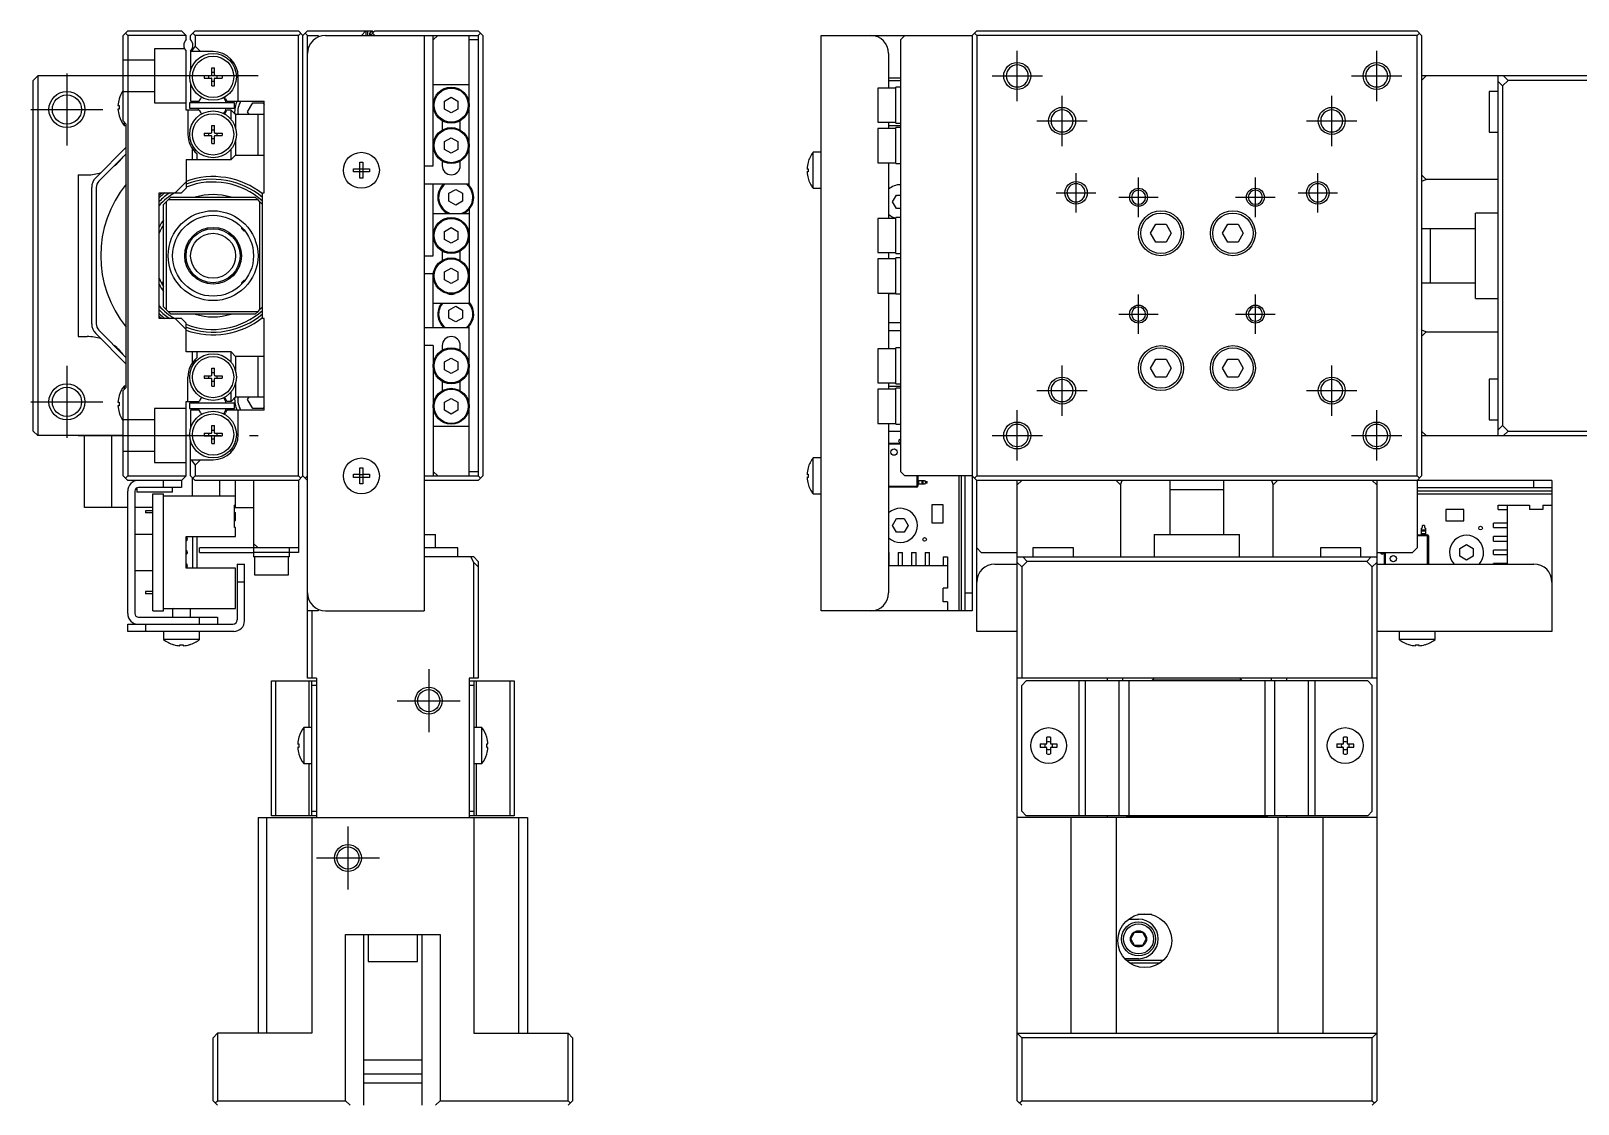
# Model space of a CAD drawing. Extents: x 0 to 616, y -8 to 372.
# Drawn here: x -0.3 to 171.9, y 161.1 to 280.5 of the extents above; entities that cross this region are included whole.
import ezdxf

# ---------------------------------------------------------------- set-up
doc = ezdxf.new("R2010")
doc.units = 0
doc.header["$LTSCALE"] = 0.5
doc.linetypes.add('CENTER', pattern=[50.8, 31.75, -6.35, 6.35, -6.35])
doc.linetypes.add('DASHED', pattern=[19.05, 12.7, -6.35])
for name, color, linetype in [('MSM_CENTER', 1, 'CENTER'), ('MSM_CONTINUOUS', 7, 'CONTINUOUS'), ('MSM_DASHED', 4, 'DASHED'), ('MSM_NARROW', 5, 'CONTINUOUS')]:
    doc.layers.add(name, color=color, linetype=linetype)

msp = doc.modelspace()

# ---------------------------------------------------------------- linework, layer by layer
at = {"layer": 'MSM_CENTER'}
for p, q in [((109.47, 272.68), (109.47, 278.28)), ((149.47, 272.68), (149.47, 278.28)), ((3.74, 275.75), (3.74, 267.75)), ((25, 275.48), (5, 275.48)), ((106.67, 275.48), (112.27, 275.48)), ((146.67, 275.48), (152.27, 275.48)), ((114.47, 267.68), (114.47, 273.28)), ((144.47, 267.68), (144.47, 273.28)), ((-0.26, 271.75), (7.74, 271.75)), ((111.67, 270.48), (117.27, 270.48)), ((141.67, 270.48), (147.27, 270.48)), ((116.02, 260.28), (116.02, 264.68)), ((122.97, 259.78), (122.97, 264.18)), ((135.97, 259.78), (135.97, 264.18)), ((142.92, 260.28), (142.92, 264.68)), ((113.82, 262.48), (118.22, 262.48)), ((120.77, 261.98), (125.17, 261.98)), ((133.77, 261.98), (138.17, 261.98)), ((140.72, 262.48), (145.12, 262.48)), ((122.97, 246.78), (122.97, 251.18)), ((135.97, 246.78), (135.97, 251.18)), ((120.77, 248.98), (125.17, 248.98)), ((133.77, 248.98), (138.17, 248.98)), ((3.74, 243.22), (3.74, 235.22)), ((114.47, 237.68), (114.47, 243.28)), ((144.47, 237.68), (144.47, 243.28)), ((111.67, 240.48), (117.27, 240.48)), ((141.67, 240.48), (147.27, 240.48)), ((-0.26, 239.22), (7.74, 239.22)), ((109.47, 232.68), (109.47, 238.28)), ((149.47, 232.68), (149.47, 238.28)), ((5, 235.48), (25, 235.48)), ((106.67, 235.48), (112.27, 235.48)), ((146.67, 235.48), (152.27, 235.48)), ((44, 209.48), (44, 202.48)), ((40.5, 205.98), (47.5, 205.98)), ((35, 191.98), (35, 184.98)), ((31.5, 188.48), (38.5, 188.48))]:
    msp.add_line(p, q, dxfattribs=at)
at = {"layer": 'MSM_CONTINUOUS'}
for p, q in [((10, 279.98), (10.5, 280.48)), ((10, 270.48), (10, 279.98)), ((10.25, 280.23), (10.5, 279.98)), ((10.5, 280.48), (16.5, 280.48)), ((10.5, 279.98), (10.5, 230.98)), ((17, 279.98), (10.5, 279.98)), ((16.5, 280.48), (17, 279.98)), ((17, 279.54), (17, 279.98)), ((17.5, 279.98), (18, 280.48)), ((17.5, 279.54), (17.5, 279.98)), ((17.75, 280.23), (18, 279.98)), ((18, 280.48), (29.5, 280.48)), ((18, 279.98), (18, 278.78)), ((29.5, 279.98), (18, 279.98)), ((30, 279.98), (29.5, 280.48)), ((29.5, 279.98), (29.75, 280.23)), ((29.5, 230.98), (29.5, 279.98)), ((30.5, 280.48), (30, 279.98)), ((30, 230.98), (30, 279.98)), ((30.5, 279.98), (30.25, 280.23)), ((30.5, 280.48), (37.7, 280.48)), ((30.5, 279.98), (31.7, 279.98)), ((30.5, 208.48), (30.5, 279.98)), ((31.7, 279.98), (31.7, 279.82)), ((32.5, 279.98), (49.5, 279.98)), ((37, 280.48), (36.5, 279.98)), ((37, 280.48), (37, 279.98)), ((37.2, 280.48), (37.2, 279.98)), ((37.4, 280.08), (37.4, 279.98)), ((37.6, 280.08), (37.4, 280.08)), ((38, 280.48), (37.5, 279.98)), ((37.7, 280.48), (37.8, 280.38)), ((37.7, 280.38), (37.9, 280.38)), ((37.75, 280.23), (38, 279.98)), ((38, 280.48), (49.5, 280.48)), ((43.5, 279.98), (43.5, 215.98)), ((44.5, 279.48), (45, 279.98)), ((44.5, 265.48), (44.5, 279.98)), ((48.5, 263.31), (48.5, 279.98)), ((49.5, 279.48), (48.5, 279.48)), ((50, 279.98), (49.5, 280.48)), ((49.5, 279.98), (49.75, 280.23)), ((49.5, 279.98), (49.5, 230.98)), ((50, 279.98), (50, 230.98)), ((87.67, 215.98), (87.67, 279.98)), ((87.67, 279.98), (104.47, 279.98)), ((96.97, 279.98), (96.47, 279.48)), ((96.47, 279.48), (96.47, 231.48)), ((104.47, 279.98), (104.97, 280.48)), ((104.47, 279.98), (104.47, 215.98)), ((104.97, 279.98), (104.72, 280.23)), ((104.97, 280.48), (153.97, 280.48)), ((153.97, 279.98), (104.97, 279.98)), ((104.97, 279.98), (104.97, 230.98)), ((153.97, 280.48), (154.47, 279.98)), ((154.22, 280.23), (153.97, 279.98)), ((153.97, 230.98), (153.97, 279.98)), ((154.47, 279.98), (154.47, 230.98)), ((17, 271.68), (17, 278.22)), ((17.5, 278.22), (17.5, 276.1)), ((20, 278.18), (17.5, 278.18)), ((18, 278.78), (17.58, 278.18)), ((18.6, 278.18), (18, 278.78)), ((95.17, 277.98), (95.17, 274.13)), ((0, 274.98), (0.5, 275.48)), ((0.5, 275.48), (0.5, 235.48)), ((10, 275.48), (0.5, 275.48)), ((17.4, 275.48), (17, 275.48)), ((19, 275.53), (19.8, 275.53)), ((19, 275.53), (19, 275.24)), ((19.53, 275.24), (19.53, 275.53)), ((19.86, 276.38), (20.15, 276.38)), ((19.86, 275.59), (19.86, 276.38)), ((20.15, 275.85), (19.86, 275.85)), ((20.15, 275.59), (20.15, 276.38)), ((20.21, 275.53), (21, 275.53)), ((20.47, 275.24), (20.47, 275.53)), ((21, 275.53), (21, 275.24)), ((154.47, 274.98), (154.97, 275.48)), ((223.47, 275.48), (154.47, 275.48)), ((162.97, 235.48), (162.97, 275.48)), ((163.58, 275.48), (164.08, 274.98)), ((0, 235.98), (0, 274.98)), ((17.5, 274.67), (17.5, 272.68)), ((19, 275.24), (19.8, 275.24)), ((19.86, 274.38), (19.86, 275.18)), ((19.86, 274.91), (20.15, 274.91)), ((19.86, 274.38), (20.15, 274.38)), ((20.15, 274.38), (20.15, 275.18)), ((20.21, 275.24), (21, 275.24)), ((22.8, 272.68), (22.8, 275.38)), ((48.5, 274.48), (44.5, 274.48)), ((93.97, 274.13), (93.97, 270.33)), ((95.97, 274.13), (93.97, 274.13)), ((95.17, 275.28), (96.47, 275.28)), ((95.17, 274.98), (96.47, 274.98)), ((95.97, 270.23), (95.97, 274.23)), ((96.47, 274.23), (95.97, 274.23)), ((161.97, 273.73), (161.97, 269.23)), ((162.97, 273.73), (161.97, 273.73)), ((163.47, 274.37), (162.97, 274.87)), ((164.08, 274.98), (163.47, 274.37)), ((163.47, 274.37), (163.47, 236.6)), ((176.47, 274.98), (164.08, 274.98)), ((9.41, 272.18), (9.54, 272.18)), ((9.54, 272.93), (9.54, 272.91)), ((9.54, 272.18), (9.54, 271.78)), ((17.38, 272.48), (17.38, 271.88)), ((22.38, 272.48), (17.38, 272.48)), ((17.5, 272.68), (18.46, 272.68)), ((18.46, 272.68), (18.63, 272.98)), ((21.37, 272.98), (21.54, 272.68)), ((21.54, 272.68), (25.7, 272.68)), ((22.38, 271.88), (22.38, 272.48)), ((23.85, 271.48), (24.42, 272.48)), ((24.42, 272.48), (25.58, 272.48)), ((25.58, 272.48), (25.7, 272.27)), ((25.7, 262.48), (25.7, 272.68)), ((45.75, 272.67), (46.5, 273.1)), ((45.75, 271.8), (45.75, 272.67)), ((46.5, 273.1), (47.25, 272.67)), ((47.25, 272.67), (47.25, 271.8)), ((9.54, 271.78), (9.41, 271.78)), ((9.54, 271.05), (9.54, 271.03)), ((10.35, 270.13), (10, 270.48)), ((10.1, 270.38), (10.1, 269.98)), ((18.46, 271.68), (17, 271.68)), ((17.2, 271.68), (17.2, 268.98)), ((17.38, 271.88), (22.38, 271.88)), ((18.46, 271.68), (18.63, 271.39)), ((21.37, 271.39), (21.54, 271.68)), ((22, 271.68), (21.54, 271.68)), ((22, 270.64), (22, 271.68)), ((22, 271.68), (22.5, 271.18)), ((22.5, 271.18), (22.5, 269.7)), ((25.7, 271.18), (22.5, 271.18)), ((24.02, 271.18), (23.85, 271.48)), ((25, 266.68), (25, 271.18)), ((45.5, 270.5), (45.5, 269.47)), ((46.5, 271.37), (45.75, 271.8)), ((47.25, 271.8), (46.5, 271.37)), ((47.5, 269.47), (47.5, 270.5)), ((93.97, 270.33), (95.97, 270.33)), ((95.17, 270.33), (95.17, 269.63)), ((10.1, 269.98), (10.35, 269.98)), ((10.35, 240.83), (10.35, 270.13)), ((19, 269.13), (19.8, 269.13)), ((19, 269.13), (19, 268.84)), ((19, 268.84), (19.8, 268.84)), ((19.53, 268.84), (19.53, 269.13)), ((19.86, 269.98), (20.15, 269.98)), ((19.86, 269.19), (19.86, 269.98)), ((20.15, 269.45), (19.86, 269.45)), ((19.86, 267.98), (19.86, 268.78)), ((20.15, 269.19), (20.15, 269.98)), ((20.15, 267.98), (20.15, 268.78)), ((20.21, 269.13), (21, 269.13)), ((20.21, 268.84), (21, 268.84)), ((20.47, 268.84), (20.47, 269.13)), ((21, 269.13), (21, 268.84)), ((45.75, 268.17), (46.5, 268.6)), ((46.5, 268.6), (47.25, 268.17)), ((93.97, 269.63), (93.97, 265.83)), ((95.97, 269.63), (93.97, 269.63)), ((95.17, 269.98), (96.47, 269.98)), ((95.97, 270.23), (96.47, 270.23)), ((95.97, 265.73), (95.97, 269.73)), ((96.47, 269.73), (95.97, 269.73)), ((161.97, 269.23), (162.97, 269.23)), ((6.94, 264.13), (10.35, 267.54)), ((10.35, 266.83), (7.29, 263.78)), ((17.7, 266.18), (17.7, 267.39)), ((18.2, 266.84), (18.2, 266.18)), ((19.86, 268.51), (20.15, 268.51)), ((19.86, 267.98), (20.15, 267.98)), ((22, 266.18), (22, 267.32)), ((22.5, 268.27), (22.5, 266.68)), ((45.75, 267.3), (45.75, 268.17)), ((46.5, 266.87), (45.75, 267.3)), ((47.25, 267.3), (46.5, 266.87)), ((47.25, 268.17), (47.25, 267.3)), ((86.77, 262.98), (86.77, 266.98)), ((87.67, 266.98), (86.77, 266.98)), ((17, 266.18), (22, 266.18)), ((17, 266.18), (17, 262.98)), ((22.5, 266.68), (22, 266.18)), ((22.5, 266.68), (25.7, 266.68)), ((35.61, 265.16), (36.32, 265.16)), ((35.61, 264.8), (35.61, 265.16)), ((36.32, 265.87), (36.68, 265.87)), ((36.32, 265.16), (36.32, 265.87)), ((36.33, 265.15), (36.32, 265.16)), ((36.33, 264.81), (36.33, 265.15)), ((36.33, 265.15), (36.67, 265.15)), ((36.67, 265.15), (36.68, 265.16)), ((36.67, 265.15), (36.67, 264.81)), ((36.68, 265.87), (36.68, 265.16)), ((36.68, 265.16), (37.39, 265.16)), ((37.39, 265.16), (37.39, 264.8)), ((43.5, 265.48), (44.5, 265.48)), ((45.5, 266), (45.5, 265.48)), ((47.5, 265.48), (47.5, 266)), ((86.08, 265.16), (86.2, 265.16)), ((86.19, 265.87), (86.2, 265.87)), ((86.2, 265.16), (86.2, 264.8)), ((93.97, 265.83), (95.97, 265.83)), ((95.17, 265.83), (95.17, 259.63)), ((95.17, 265.82), (95.97, 265.82)), ((95.97, 265.73), (96.47, 265.73)), ((5, 264.48), (6, 264.48)), ((5, 264.48), (5, 246.48)), ((15.79, 262.48), (17, 263.69)), ((36.32, 264.8), (35.61, 264.8)), ((36.33, 264.81), (36.32, 264.8)), ((36.32, 264.1), (36.32, 264.8)), ((36.68, 264.1), (36.32, 264.1)), ((36.67, 264.81), (36.33, 264.81)), ((36.67, 264.81), (36.68, 264.8)), ((36.68, 264.8), (36.68, 264.1)), ((37.39, 264.8), (36.68, 264.8)), ((43.5, 263.48), (48.5, 263.48)), ((44.5, 255.48), (44.5, 263.48)), ((86.2, 264.8), (86.08, 264.8)), ((86.2, 264.1), (86.19, 264.09)), ((154.97, 263.97), (154.47, 264.47)), ((154.47, 263.79), (154.97, 263.97)), ((162.97, 263.97), (154.97, 263.97)), ((6.5, 247.9), (6.5, 263.07)), ((7, 263.07), (7, 247.9)), ((14, 262.48), (16.5, 262.48)), ((14, 248.48), (14, 262.48)), ((15, 261.68), (14.8, 261.48)), ((15, 261.68), (15.3, 261.98)), ((25, 261.68), (15, 261.68)), ((15.3, 261.98), (24.7, 261.98)), ((17, 262.98), (16.5, 262.48)), ((24.7, 261.98), (25, 261.68)), ((25.2, 261.48), (25, 261.68)), ((25.5, 248.48), (25.5, 262.48)), ((25.5, 262.48), (25.7, 262.48)), ((46.25, 262.42), (47, 262.85)), ((46.25, 261.55), (46.25, 262.42)), ((47, 262.85), (47.75, 262.42)), ((47.75, 262.42), (47.75, 261.55)), ((86.77, 262.98), (87.67, 262.98)), ((95.6, 261.48), (96.04, 262.23)), ((96.04, 262.23), (96.47, 262.23)), ((14.5, 261.18), (14.8, 261.48)), ((14.5, 249.78), (14.5, 261.18)), ((14.8, 261.48), (14.8, 249.48)), ((25.2, 249.48), (25.2, 261.48)), ((25.2, 261.48), (25.5, 261.18)), ((44.5, 260.18), (48.5, 260.18)), ((47, 261.12), (46.25, 261.55)), ((47.75, 261.55), (47, 261.12)), ((48.5, 260.66), (48.5, 250.18)), ((96.04, 260.73), (95.6, 261.48)), ((96.47, 260.73), (96.04, 260.73)), ((160.47, 250.73), (160.47, 260.23)), ((162.97, 260.23), (160.47, 260.23)), ((23.2, 258.46), (23.2, 258.65)), ((23.2, 258.46), (23.43, 258.23)), ((23.43, 258.4), (23.43, 258.23)), ((23.43, 258.23), (23.56, 258.23)), ((45.75, 258.17), (46.5, 258.6)), ((46.5, 258.6), (47.25, 258.17)), ((93.97, 259.63), (93.97, 255.83)), ((95.97, 259.63), (93.97, 259.63)), ((95.97, 255.73), (95.97, 259.73)), ((96.47, 259.73), (95.97, 259.73)), ((124.31, 257.98), (124.89, 258.98)), ((124.89, 258.98), (126.05, 258.98)), ((126.05, 258.98), (126.62, 257.98)), ((132.31, 257.98), (132.89, 258.98)), ((132.89, 258.98), (134.05, 258.98)), ((134.05, 258.98), (134.62, 257.98)), ((160.47, 258.48), (154.47, 258.48)), ((155.47, 252.48), (155.47, 258.48)), ((45.75, 257.3), (45.75, 258.17)), ((46.5, 256.87), (45.75, 257.3)), ((47.25, 257.3), (46.5, 256.87)), ((47.25, 258.17), (47.25, 257.3)), ((124.89, 256.98), (124.31, 257.98)), ((126.05, 256.98), (124.89, 256.98)), ((126.62, 257.98), (126.05, 256.98)), ((132.89, 256.98), (132.31, 257.98)), ((134.05, 256.98), (132.89, 256.98)), ((134.62, 257.98), (134.05, 256.98)), ((43.5, 255.48), (44.5, 255.48)), ((45.5, 256), (45.5, 254.97)), ((47.5, 254.97), (47.5, 256)), ((93.97, 255.83), (95.97, 255.83)), ((93.97, 255.13), (93.97, 251.33)), ((95.97, 255.13), (93.97, 255.13)), ((95.17, 255.83), (95.17, 255.13)), ((95.97, 255.73), (96.47, 255.73)), ((95.97, 251.23), (95.97, 255.23)), ((96.47, 255.23), (95.97, 255.23)), ((44.5, 253.48), (43.5, 253.48)), ((44.5, 247.48), (44.5, 253.48)), ((45.75, 253.67), (46.5, 254.1)), ((45.75, 252.8), (45.75, 253.67)), ((46.5, 254.1), (47.25, 253.67)), ((47.25, 253.67), (47.25, 252.8)), ((23.43, 252.73), (23.2, 252.51)), ((23.2, 252.32), (23.2, 252.51)), ((23.43, 252.73), (23.43, 252.56)), ((23.56, 252.73), (23.43, 252.73)), ((46.5, 252.37), (45.75, 252.8)), ((47.25, 252.8), (46.5, 252.37)), ((93.97, 251.33), (95.97, 251.33)), ((95.17, 251.33), (95.17, 245.13)), ((154.47, 252.48), (160.47, 252.48)), ((14.8, 249.48), (14.5, 249.78)), ((25.5, 249.78), (25.2, 249.48)), ((48.5, 250.18), (44.5, 250.18)), ((46.25, 249.42), (47, 249.85)), ((47, 249.85), (47.75, 249.42)), ((95.97, 251.24), (95.17, 251.24)), ((95.97, 251.23), (96.47, 251.23)), ((160.47, 250.73), (162.97, 250.73)), ((16.5, 248.48), (14, 248.48)), ((14.8, 249.48), (15, 249.28)), ((15, 249.28), (25, 249.28)), ((15.3, 248.98), (15, 249.28)), ((24.7, 248.98), (15.3, 248.98)), ((17, 247.28), (15.79, 248.48)), ((16.5, 248.48), (17, 247.98)), ((17, 244.78), (17, 247.98)), ((25, 249.28), (24.7, 248.98)), ((25, 249.28), (25.2, 249.48)), ((25.7, 248.48), (25.5, 248.48)), ((25.7, 238.28), (25.7, 248.48)), ((46.25, 248.55), (46.25, 249.42)), ((47, 248.12), (46.25, 248.55)), ((47.75, 248.55), (47, 248.12)), ((47.75, 249.42), (47.75, 248.55)), ((95.17, 248.04), (96.47, 248.04)), ((5, 246.48), (6, 246.48)), ((10.35, 243.43), (6.94, 246.84)), ((7.29, 247.19), (10.35, 244.13)), ((43.5, 247.48), (48.5, 247.48)), ((48.5, 230.98), (48.5, 247.66)), ((96.47, 247.11), (95.17, 247.11)), ((154.97, 247), (154.47, 247.18)), ((154.47, 246.5), (154.97, 247)), ((154.97, 247), (162.97, 247)), ((22, 244.78), (17, 244.78)), ((17.7, 243.58), (17.7, 244.78)), ((18.2, 244.78), (18.2, 244.13)), ((22, 243.64), (22, 244.78)), ((22, 244.78), (22.5, 244.28)), ((44.5, 245.48), (43.5, 245.48)), ((44.5, 245.48), (44.5, 230.98)), ((45.5, 245.48), (45.5, 244.97)), ((47.5, 244.97), (47.5, 245.48)), ((93.97, 245.13), (93.97, 241.33)), ((95.97, 245.13), (93.97, 245.13)), ((95.97, 241.23), (95.97, 245.23)), ((96.47, 245.23), (95.97, 245.23)), ((19.86, 242.98), (20.15, 242.98)), ((19.86, 242.19), (19.86, 242.98)), ((20.15, 242.19), (20.15, 242.98)), ((22.5, 244.28), (22.5, 242.7)), ((25.7, 244.28), (22.5, 244.28)), ((25, 239.78), (25, 244.28)), ((45.75, 243.67), (46.5, 244.1)), ((45.75, 242.8), (45.75, 243.67)), ((46.5, 242.37), (45.75, 242.8)), ((46.5, 244.1), (47.25, 243.67)), ((47.25, 242.8), (46.5, 242.37)), ((47.25, 243.67), (47.25, 242.8)), ((124.31, 242.98), (124.89, 243.98)), ((124.89, 241.98), (124.31, 242.98)), ((124.89, 243.98), (126.05, 243.98)), ((126.05, 243.98), (126.62, 242.98)), ((126.62, 242.98), (126.05, 241.98)), ((132.31, 242.98), (132.89, 243.98)), ((132.89, 241.98), (132.31, 242.98)), ((132.89, 243.98), (134.05, 243.98)), ((134.05, 243.98), (134.62, 242.98)), ((134.62, 242.98), (134.05, 241.98)), ((17.2, 239.28), (17.2, 241.98)), ((19, 242.13), (19.8, 242.13)), ((19, 242.13), (19, 241.84)), ((19, 241.84), (19.8, 241.84)), ((19.53, 241.84), (19.53, 242.13)), ((20.15, 242.45), (19.86, 242.45)), ((19.86, 240.98), (19.86, 241.78)), ((19.86, 241.51), (20.15, 241.51)), ((20.15, 240.98), (20.15, 241.78)), ((20.21, 242.13), (21, 242.13)), ((20.21, 241.84), (21, 241.84)), ((20.47, 241.84), (20.47, 242.13)), ((21, 242.13), (21, 241.84)), ((22.5, 241.27), (22.5, 239.78)), ((45.5, 241.5), (45.5, 240.47)), ((47.5, 240.47), (47.5, 241.5)), ((93.97, 241.33), (95.97, 241.33)), ((95.17, 241.33), (95.17, 240.63)), ((95.97, 241.23), (96.47, 241.23)), ((126.05, 241.98), (124.89, 241.98)), ((134.05, 241.98), (132.89, 241.98)), ((161.97, 241.73), (161.97, 237.23)), ((162.97, 241.73), (161.97, 241.73)), ((9.54, 239.93), (9.54, 239.91)), ((10, 240.48), (10.35, 240.83)), ((10, 230.98), (10, 240.48)), ((10.1, 240.98), (10.1, 240.58)), ((10.35, 240.98), (10.1, 240.98)), ((17, 239.28), (18.46, 239.28)), ((17, 230.98), (17, 239.28)), ((18.63, 239.58), (18.46, 239.28)), ((19.86, 240.98), (20.15, 240.98)), ((21.54, 239.28), (21.37, 239.58)), ((22, 239.28), (21.54, 239.28)), ((22, 239.28), (22, 240.32)), ((22.5, 239.78), (22, 239.28)), ((22.5, 239.78), (25.7, 239.78)), ((23.85, 239.48), (24.02, 239.78)), ((24.42, 238.48), (23.85, 239.48)), ((45.75, 239.17), (46.5, 239.6)), ((46.5, 239.6), (47.25, 239.17)), ((93.97, 240.63), (93.97, 236.83)), ((95.97, 240.63), (93.97, 240.63)), ((95.17, 240.98), (96.47, 240.98)), ((95.97, 236.73), (95.97, 240.73)), ((96.47, 240.73), (95.97, 240.73)), ((9.41, 239.18), (9.54, 239.18)), ((9.54, 238.78), (9.41, 238.78)), ((9.54, 239.18), (9.54, 238.78)), ((9.54, 238.05), (9.54, 238.03)), ((17.38, 239.08), (17.38, 238.48)), ((22.38, 239.08), (17.38, 239.08)), ((17.38, 238.48), (22.38, 238.48)), ((18.46, 238.28), (17.5, 238.28)), ((17.5, 238.28), (17.5, 236.3)), ((18.63, 237.99), (18.46, 238.28)), ((21.54, 238.28), (21.37, 237.99)), ((25.7, 238.28), (21.54, 238.28)), ((22.38, 238.48), (22.38, 239.08)), ((22.8, 235.58), (22.8, 238.28)), ((25.58, 238.48), (24.42, 238.48)), ((25.7, 238.7), (25.58, 238.48)), ((45.75, 238.3), (45.75, 239.17)), ((46.5, 237.87), (45.75, 238.3)), ((47.25, 238.3), (46.5, 237.87)), ((47.25, 239.17), (47.25, 238.3)), ((0.5, 235.48), (0, 235.98)), ((19.86, 236.58), (20.15, 236.58)), ((19.86, 235.79), (19.86, 236.58)), ((20.15, 236.05), (19.86, 236.05)), ((20.15, 235.79), (20.15, 236.58)), ((48.5, 236.48), (44.5, 236.48)), ((93.97, 236.83), (95.97, 236.83)), ((95.17, 236.83), (95.17, 217.98)), ((95.17, 235.98), (96.47, 235.98)), ((95.97, 236.73), (96.47, 236.73)), ((154.97, 235.48), (154.47, 235.98)), ((161.97, 237.23), (162.97, 237.23)), ((162.97, 236.1), (163.47, 236.6)), ((163.47, 236.6), (164.08, 235.98)), ((164.08, 235.98), (163.58, 235.48)), ((164.08, 235.98), (176.47, 235.98)), ((10, 235.48), (0.5, 235.48)), ((5.7, 227.48), (5.7, 235.48)), ((8.7, 235.48), (8.7, 227.48)), ((17.4, 235.48), (17, 235.48)), ((17.5, 230.98), (17.5, 234.87)), ((19, 235.73), (19.8, 235.73)), ((19, 235.73), (19, 235.44)), ((19, 235.44), (19.8, 235.44)), ((19.53, 235.44), (19.53, 235.73)), ((19.86, 234.58), (19.86, 235.38)), ((19.86, 235.11), (20.15, 235.11)), ((19.86, 234.58), (20.15, 234.58)), ((20.15, 234.58), (20.15, 235.38)), ((20.21, 235.73), (21, 235.73)), ((20.21, 235.44), (21, 235.44)), ((20.47, 235.44), (20.47, 235.73)), ((21, 235.73), (21, 235.44)), ((95.17, 234.63), (96.47, 234.63)), ((96.47, 234.53), (95.17, 234.53)), ((154.47, 235.48), (223.47, 235.48)), ((17.5, 232.78), (20, 232.78)), ((17.58, 232.78), (18, 232.18)), ((18, 232.18), (18.6, 232.78)), ((86.77, 228.98), (86.77, 232.98)), ((87.67, 232.98), (86.77, 232.98)), ((10.5, 230.48), (10, 230.98)), ((10.5, 230.98), (10.25, 230.73)), ((10.5, 230.98), (17, 230.98)), ((17, 230.98), (16.5, 230.48)), ((18, 230.48), (17.5, 230.98)), ((17.7, 228.73), (17.7, 230.78)), ((18, 230.98), (17.75, 230.73)), ((18, 232.18), (18, 230.98)), ((18, 230.98), (29.5, 230.98)), ((29.75, 230.73), (29.5, 230.98)), ((29.5, 230.48), (30, 230.98)), ((30, 230.98), (30.5, 230.48)), ((30.25, 230.73), (30.5, 230.98)), ((35.61, 231.16), (36.32, 231.16)), ((35.61, 230.8), (35.61, 231.16)), ((36.32, 230.8), (35.61, 230.8)), ((36.32, 231.87), (36.68, 231.87)), ((36.32, 231.16), (36.32, 231.87)), ((36.33, 231.15), (36.32, 231.16)), ((36.33, 230.81), (36.32, 230.8)), ((36.32, 230.1), (36.32, 230.8)), ((36.33, 230.81), (36.33, 231.15)), ((36.33, 231.15), (36.67, 231.15)), ((36.67, 230.81), (36.33, 230.81)), ((36.67, 231.15), (36.68, 231.16)), ((36.67, 231.15), (36.67, 230.81)), ((36.67, 230.81), (36.68, 230.8)), ((36.68, 231.87), (36.68, 231.16)), ((36.68, 231.16), (37.39, 231.16)), ((36.68, 230.8), (36.68, 230.1)), ((37.39, 230.8), (36.68, 230.8)), ((37.39, 231.16), (37.39, 230.8)), ((43.5, 230.98), (49.5, 230.98)), ((45, 230.98), (44.5, 231.48)), ((48.5, 231.48), (49.5, 231.48)), ((49.75, 230.73), (49.5, 230.98)), ((49.5, 230.48), (50, 230.98)), ((86.08, 231.16), (86.2, 231.16)), ((86.2, 230.8), (86.08, 230.8)), ((86.19, 231.87), (86.2, 231.87)), ((86.2, 231.16), (86.2, 230.8)), ((96.47, 231.48), (96.97, 230.98)), ((104.47, 230.98), (96.97, 230.98)), ((98.32, 230.98), (98.32, 229.73)), ((98.42, 230.98), (98.42, 229.83)), ((102.97, 230.98), (102.97, 215.98)), ((103.27, 215.98), (103.27, 230.98)), ((103.67, 215.98), (103.67, 230.98)), ((104.97, 230.48), (104.47, 230.98)), ((104.72, 230.73), (104.97, 230.98)), ((104.97, 230.98), (153.97, 230.98)), ((153.97, 230.98), (154.22, 230.73)), ((154.47, 230.98), (153.97, 230.48)), ((16.5, 230.48), (10.5, 230.48)), ((10.5, 215.68), (10.5, 229.28)), ((11.3, 229.28), (11.3, 215.68)), ((11.5, 229.63), (11.5, 229.18)), ((15.5, 229.18), (11.5, 229.18)), ((16.5, 229.68), (11.7, 229.68)), ((13.3, 215.98), (13.3, 228.98)), ((13.3, 228.98), (14.5, 228.98)), ((14.5, 229.68), (14.5, 230.48)), ((14.5, 215.98), (14.5, 228.98)), ((15.5, 229.18), (15.5, 229.68)), ((16.5, 230.48), (16.5, 229.68)), ((29.5, 230.48), (18, 230.48)), ((20.7, 230.48), (20.7, 228.73)), ((22.5, 227.48), (22.5, 230.48)), ((24.5, 230.48), (24.5, 221.98)), ((29.5, 230.48), (29.5, 222.48)), ((36.68, 230.1), (36.32, 230.1)), ((49.5, 230.48), (43.5, 230.48)), ((86.2, 230.1), (86.19, 230.09)), ((86.77, 228.98), (87.67, 228.98)), ((95.17, 229.83), (98.42, 229.83)), ((98.32, 229.73), (95.17, 229.73)), ((98.42, 230.49), (99.15, 230.49)), ((99.15, 230.06), (98.42, 230.06)), ((98.53, 230.06), (98.53, 230.49)), ((98.86, 230.49), (98.86, 230.06)), ((98.96, 230.49), (98.96, 230.06)), ((99.15, 230.49), (99.22, 230.37)), ((99.22, 230.17), (99.15, 230.06)), ((99.22, 230.37), (99.47, 230.37)), ((99.47, 230.17), (99.22, 230.17)), ((99.47, 230.17), (99.47, 230.37)), ((168.97, 230.48), (104.97, 230.48)), ((104.97, 213.68), (104.97, 230.48)), ((109.47, 229.98), (109.97, 230.48)), ((109.47, 161.48), (109.47, 230.48)), ((120.48, 230.48), (120.98, 229.98)), ((120.98, 229.98), (121.16, 230.48)), ((120.98, 229.98), (120.98, 221.98)), ((126.47, 230.48), (126.47, 224.48)), ((126.47, 229.48), (132.47, 229.48)), ((132.47, 224.48), (132.47, 230.48)), ((137.77, 230.48), (137.95, 229.98)), ((137.95, 229.98), (138.45, 230.48)), ((137.95, 221.98), (137.95, 229.98)), ((148.97, 230.48), (149.47, 229.98)), ((149.47, 230.48), (149.47, 161.48)), ((153.97, 230.48), (153.97, 222.98)), ((153.97, 229.68), (168.97, 229.68)), ((168.97, 229.28), (153.97, 229.28)), ((153.97, 228.98), (168.97, 228.98)), ((166.97, 229.68), (166.97, 230.48)), ((168.97, 230.48), (168.97, 213.68)), ((10.5, 227.48), (5.7, 227.48)), ((13.3, 227.48), (11.3, 227.48)), ((22.5, 228.73), (14.5, 228.73)), ((22.4, 225.23), (22.4, 227.73)), ((22.5, 227.73), (22.4, 227.73)), ((22.4, 227.48), (24.5, 227.48)), ((101.22, 227.78), (99.97, 227.78)), ((99.97, 227.78), (99.97, 225.78)), ((101.22, 225.78), (101.22, 227.78)), ((159.17, 227.24), (157.17, 227.24)), ((157.17, 227.24), (157.17, 225.99)), ((159.17, 225.99), (159.17, 227.24)), ((162.97, 227.23), (162.97, 227.73)), ((162.97, 227.73), (166.47, 227.73)), ((162.97, 227.23), (163.97, 227.23)), ((163.97, 227.73), (163.97, 221.18)), ((166.47, 227.73), (166.47, 227.23)), ((167.97, 227.23), (166.47, 227.23)), ((167.97, 227.73), (168.97, 227.73)), ((167.97, 227.73), (167.97, 227.23)), ((12.5, 227.11), (12.5, 226.86)), ((13.3, 227.11), (12.5, 227.11)), ((13.3, 226.86), (12.5, 226.86)), ((22.4, 226.93), (22.5, 226.93)), ((22.4, 226.56), (22.5, 226.56)), ((22.4, 226.41), (22.5, 226.41)), ((22.4, 226.03), (22.5, 226.03)), ((22.5, 226.03), (22.5, 226.93)), ((95.6, 225.48), (96.04, 226.23)), ((96.04, 226.23), (96.9, 226.23)), ((96.9, 226.23), (97.33, 225.48)), ((99.97, 225.78), (101.22, 225.78)), ((157.17, 225.99), (159.17, 225.99)), ((162.47, 225.23), (162.47, 225.73)), ((163.97, 225.73), (162.47, 225.73)), ((13.3, 224.48), (11.3, 224.48)), ((17, 224.23), (22.5, 224.23)), ((17, 220.73), (17, 224.23)), ((17.7, 224.23), (17.7, 220.73)), ((18.2, 224.23), (18.2, 220.73)), ((22.5, 225.23), (22.4, 225.23)), ((22.5, 224.23), (22.5, 225.23)), ((43.5, 224.48), (44.75, 224.48)), ((44.75, 222.98), (44.75, 224.48)), ((96.04, 224.73), (95.6, 225.48)), ((96.9, 224.73), (96.04, 224.73)), ((97.33, 225.48), (96.9, 224.73)), ((124.72, 224.48), (134.22, 224.48)), ((124.72, 224.48), (124.72, 221.98)), ((134.22, 221.98), (134.22, 224.48)), ((153.97, 224.43), (155.12, 224.43)), ((155.22, 224.33), (153.97, 224.33)), ((154.46, 225.17), (154.58, 225.23)), ((154.46, 224.43), (154.46, 225.17)), ((154.46, 224.97), (154.89, 224.97)), ((154.46, 224.87), (154.89, 224.87)), ((154.89, 224.54), (154.46, 224.54)), ((154.58, 225.23), (154.58, 225.48)), ((154.78, 225.48), (154.58, 225.48)), ((154.78, 225.48), (154.78, 225.23)), ((154.78, 225.23), (154.89, 225.17)), ((154.89, 225.17), (154.89, 224.43)), ((155.12, 221.18), (155.12, 224.43)), ((155.22, 224.33), (155.22, 221.18)), ((162.47, 225.23), (163.97, 225.23)), ((162.47, 223.73), (162.47, 224.23)), ((163.97, 224.23), (162.47, 224.23)), ((18.5, 222.48), (18.5, 222.98)), ((29.5, 222.98), (18.5, 222.98)), ((18.5, 222.48), (24.5, 222.48)), ((25, 222.98), (24.5, 223.48)), ((28.5, 222.48), (24.5, 222.48)), ((28.5, 221.98), (28.5, 222.98)), ((29.5, 222.48), (28.5, 222.48)), ((47.25, 222.98), (43.5, 222.98)), ((47.25, 221.98), (47.25, 222.98)), ((95.17, 222.48), (95.22, 222.48)), ((95.22, 220.98), (95.22, 222.48)), ((96.22, 222.48), (96.72, 222.48)), ((96.22, 222.48), (96.22, 220.98)), ((96.72, 220.98), (96.72, 222.48)), ((97.72, 222.48), (98.22, 222.48)), ((97.72, 222.48), (97.72, 220.98)), ((98.22, 220.98), (98.22, 222.48)), ((99.22, 222.48), (99.72, 222.48)), ((99.22, 222.48), (99.22, 220.98)), ((99.72, 220.98), (99.72, 222.48)), ((104.97, 222.98), (105.47, 222.48)), ((105.47, 222.48), (109.47, 222.48)), ((115.72, 222.98), (111.22, 222.98)), ((111.22, 222.98), (111.22, 221.98)), ((115.72, 221.98), (115.72, 222.98)), ((147.72, 222.98), (143.22, 222.98)), ((143.22, 222.98), (143.22, 221.98)), ((147.72, 221.98), (147.72, 222.98)), ((149.47, 222.48), (153.47, 222.48)), ((150.32, 221.18), (150.32, 222.48)), ((150.42, 222.48), (150.42, 221.18)), ((153.47, 222.48), (153.97, 222.98)), ((158.72, 222.92), (159.47, 223.35)), ((158.72, 222.05), (158.72, 222.92)), ((159.47, 223.35), (160.22, 222.92)), ((160.22, 222.92), (160.22, 222.05)), ((162.47, 223.73), (163.97, 223.73)), ((162.47, 222.23), (162.47, 222.73)), ((163.97, 222.73), (162.47, 222.73)), ((162.47, 222.23), (163.97, 222.23)), ((11.3, 220.48), (13.3, 220.48)), ((22.5, 220.73), (17, 220.73)), ((22.5, 216.23), (22.5, 220.73)), ((22.7, 221.18), (23.5, 221.18)), ((22.7, 221.18), (22.7, 214.98)), ((23.5, 214.88), (23.5, 221.18)), ((28.5, 221.98), (24.5, 221.98)), ((24.6, 221.98), (24.6, 219.98)), ((28.4, 219.98), (28.4, 221.98)), ((49, 221.98), (43.5, 221.98)), ((49, 221.37), (48.69, 221.98)), ((49, 221.98), (49.5, 221.48)), ((49, 208.48), (49, 221.37)), ((49.5, 220.87), (49, 221.37)), ((49.5, 221.48), (49.5, 208.48)), ((101.72, 220.98), (95.17, 220.98)), ((101.22, 221.98), (101.72, 221.98)), ((101.22, 221.98), (101.22, 220.98)), ((101.72, 221.98), (101.72, 218.48)), ((106.97, 221.18), (109.47, 221.18)), ((109.47, 221.98), (149.47, 221.98)), ((109.97, 220.87), (109.47, 221.37)), ((110.58, 221.48), (109.97, 220.87)), ((109.97, 220.87), (109.97, 208.48)), ((110.08, 221.98), (110.58, 221.48)), ((148.36, 221.48), (110.58, 221.48)), ((148.36, 221.48), (148.86, 221.98)), ((148.97, 220.87), (148.36, 221.48)), ((149.47, 221.37), (148.97, 220.87)), ((148.97, 208.48), (148.97, 220.87)), ((149.47, 221.18), (166.97, 221.18)), ((159.47, 221.62), (158.72, 222.05)), ((160.22, 222.05), (159.47, 221.62)), ((162.47, 221.18), (162.47, 221.23)), ((163.97, 221.23), (162.47, 221.23)), ((23.5, 219.18), (22.7, 219.18)), ((24.6, 219.98), (28.4, 219.98)), ((12.5, 218.11), (12.5, 217.86)), ((13.3, 218.11), (12.5, 218.11)), ((13.3, 217.86), (12.5, 217.86)), ((101.72, 218.48), (101.22, 218.48)), ((101.22, 216.98), (101.22, 218.48)), ((101.72, 216.98), (101.22, 216.98)), ((101.72, 216.98), (101.72, 215.98)), ((103.67, 217.98), (104.47, 217.98)), ((11.7, 215.28), (20.5, 215.28)), ((13.3, 215.98), (14.5, 215.98)), ((14.5, 216.23), (22.5, 216.23)), ((15.55, 216.23), (15.5, 216.18)), ((17.5, 216.18), (15.5, 216.18)), ((15.5, 216.18), (15.5, 215.28)), ((17.5, 216.18), (17.45, 216.23)), ((17.5, 215.28), (17.5, 216.18)), ((18.5, 214.48), (18.5, 215.28)), ((20.5, 215.28), (20.5, 214.48)), ((31.7, 215.98), (30.5, 215.98)), ((31, 215.98), (31, 208.48)), ((31.7, 216.15), (31.7, 215.98)), ((32.5, 215.98), (43.5, 215.98)), ((104.47, 215.98), (87.67, 215.98)), ((10.5, 213.68), (10.5, 214.48)), ((10.5, 214.48), (22.2, 214.48)), ((22.3, 213.68), (10.5, 213.68)), ((12.5, 214.48), (12.5, 213.68)), ((14.5, 213.68), (14.5, 212.78)), ((18.5, 212.78), (18.5, 213.68)), ((109.47, 213.68), (104.97, 213.68)), ((168.97, 213.68), (149.47, 213.68)), ((151.97, 213.68), (151.97, 212.78)), ((155.97, 212.78), (155.97, 213.68)), ((18.5, 212.78), (14.5, 212.78)), ((15.61, 212.21), (15.61, 212.21)), ((16.32, 212.21), (16.68, 212.21)), ((16.32, 212.09), (16.32, 212.21)), ((16.68, 212.21), (16.68, 212.09)), ((17.39, 212.21), (17.39, 212.21)), ((155.97, 212.78), (151.97, 212.78)), ((153.08, 212.21), (153.08, 212.21)), ((153.79, 212.21), (154.15, 212.21)), ((153.79, 212.09), (153.79, 212.21)), ((154.15, 212.21), (154.15, 212.09)), ((154.85, 212.21), (154.86, 212.21)), ((31.5, 208.48), (30.5, 208.48)), ((31.5, 208.48), (31.5, 192.98)), ((49.5, 208.48), (48.5, 208.48)), ((48.5, 208.48), (48.5, 192.98)), ((149.47, 208.48), (109.47, 208.48)), ((119.47, 208.48), (119.47, 208.18)), ((121.22, 208.18), (121.22, 208.48)), ((124.67, 208.48), (124.47, 208.28)), ((134.47, 208.28), (134.27, 208.48)), ((137.72, 208.48), (137.72, 208.18)), ((139.47, 208.18), (139.47, 208.48)), ((26.5, 193.18), (26.5, 208.18)), ((26.5, 208.18), (31.5, 208.18)), ((26.94, 208.18), (26.94, 193.18)), ((30.71, 202.98), (30.71, 208.18)), ((31, 193.18), (31, 208.18)), ((31.5, 207.68), (31, 207.68)), ((48.5, 208.18), (53.5, 208.18)), ((49, 207.68), (48.5, 207.68)), ((49, 208.18), (49, 193.18)), ((49.29, 208.18), (49.29, 202.98)), ((53.06, 193.18), (53.06, 208.18)), ((53.5, 208.18), (53.5, 193.18)), ((110.47, 208.18), (109.97, 207.68)), ((109.97, 193.68), (109.97, 207.68)), ((148.47, 208.18), (110.47, 208.18)), ((116.35, 193.18), (116.35, 208.18)), ((117.05, 208.18), (117.05, 193.18)), ((120.82, 193.18), (120.82, 208.18)), ((121.88, 208.18), (121.88, 193.18)), ((134.47, 208.28), (124.47, 208.28)), ((124.47, 208.28), (124.47, 208.18)), ((134.47, 208.18), (134.47, 208.28)), ((137.05, 193.18), (137.05, 208.18)), ((138.11, 208.18), (138.11, 193.18)), ((141.88, 193.18), (141.88, 208.18)), ((142.59, 208.18), (142.59, 193.18)), ((148.97, 207.68), (148.47, 208.18)), ((148.97, 193.68), (148.97, 207.68)), ((29.54, 201.93), (29.54, 201.91)), ((30.1, 202.98), (30.1, 198.98)), ((31, 202.98), (30.1, 202.98)), ((49.9, 202.98), (49, 202.98)), ((49.9, 198.98), (49.9, 202.98)), ((50.46, 201.91), (50.46, 201.93)), ((112.77, 201.18), (112.77, 201.91)), ((113.17, 201.91), (113.17, 201.18)), ((145.77, 201.18), (145.77, 201.91)), ((146.17, 201.91), (146.17, 201.18)), ((29.41, 201.18), (29.54, 201.18)), ((29.54, 200.78), (29.41, 200.78)), ((29.54, 201.18), (29.54, 200.78)), ((29.54, 200.05), (29.54, 200.03)), ((50.46, 201.18), (50.59, 201.18)), ((50.46, 200.78), (50.46, 201.18)), ((50.59, 200.78), (50.46, 200.78)), ((50.46, 200.03), (50.46, 200.05)), ((112.04, 201.18), (112.77, 201.18)), ((112.77, 200.78), (112.04, 200.78)), ((112.77, 200.05), (112.77, 200.78)), ((113.17, 201.18), (113.9, 201.18)), ((113.9, 200.78), (113.17, 200.78)), ((113.17, 200.78), (113.17, 200.05)), ((145.04, 201.18), (145.77, 201.18)), ((145.77, 200.78), (145.04, 200.78)), ((145.77, 200.05), (145.77, 200.78)), ((146.17, 201.18), (146.9, 201.18)), ((146.9, 200.78), (146.17, 200.78)), ((146.17, 200.78), (146.17, 200.05)), ((30.1, 198.98), (31, 198.98)), ((30.71, 193.18), (30.71, 198.98)), ((49, 198.98), (49.9, 198.98)), ((49.29, 198.98), (49.29, 193.18)), ((25, 192.98), (25, 168.98)), ((25, 192.98), (55, 192.98)), ((26, 168.98), (26, 192.98)), ((31.5, 193.18), (26.5, 193.18)), ((31, 193.68), (31.5, 193.68)), ((31, 192.98), (31, 168.98)), ((48.5, 193.68), (49, 193.68)), ((53.5, 193.18), (48.5, 193.18)), ((49, 192.98), (49, 168.98)), ((54, 192.98), (54, 168.98)), ((55, 192.98), (55, 168.98)), ((149.47, 192.98), (109.47, 192.98)), ((109.97, 193.68), (110.47, 193.18)), ((148.47, 193.18), (110.47, 193.18)), ((115.47, 168.98), (115.47, 192.98)), ((119.47, 193.18), (119.47, 192.98)), ((120.47, 192.98), (120.47, 168.98)), ((121.59, 193.18), (121.59, 193.15)), ((121.59, 193.15), (137.35, 193.15)), ((122.2, 193.15), (122.2, 192.98)), ((122.64, 193.18), (122.64, 193.15)), ((123.23, 193.18), (123.23, 193.15)), ((124.7, 193.15), (124.7, 192.98)), ((127.2, 192.98), (127.2, 193.15)), ((131.74, 193.15), (131.74, 192.98)), ((134.24, 192.98), (134.24, 193.15)), ((135.71, 193.18), (135.71, 193.15)), ((136.29, 193.18), (136.29, 193.15)), ((136.74, 192.98), (136.74, 193.15)), ((137.35, 193.15), (137.35, 193.18)), ((138.47, 192.98), (138.47, 168.98)), ((139.47, 192.98), (139.47, 193.18)), ((143.47, 192.98), (143.47, 168.98)), ((148.47, 193.18), (148.97, 193.68)), ((121.87, 181.68), (122.97, 181.68)), ((124.44, 182.18), (122.9, 182.18)), ((34.75, 179.98), (45.25, 179.98)), ((34.75, 161.48), (34.75, 179.98)), ((36.75, 179.98), (36.75, 160.98)), ((37.25, 179.98), (37.25, 176.98)), ((42.75, 176.98), (42.75, 179.98)), ((43.25, 160.98), (43.25, 179.98)), ((45.25, 179.98), (45.25, 161.48)), ((122.1, 179.48), (122.54, 180.23)), ((122.54, 178.73), (122.1, 179.48)), ((122.54, 180.23), (123.4, 180.23)), ((123.4, 180.23), (123.83, 179.48)), ((123.83, 179.48), (123.4, 178.73)), ((123.4, 178.73), (122.54, 178.73)), ((37.25, 176.98), (42.75, 176.98)), ((122.97, 177.28), (121.43, 177.28)), ((125.71, 177.08), (121.63, 177.08)), ((125.33, 176.78), (122.01, 176.78)), ((20.5, 168.98), (20, 168.48)), ((20.5, 168.98), (20.5, 161.48)), ((31, 168.98), (20.5, 168.98)), ((49, 168.98), (59.5, 168.98)), ((59.5, 161.48), (59.5, 168.98)), ((60, 168.48), (59.5, 168.98)), ((109.97, 168.48), (109.47, 168.98)), ((109.47, 168.98), (149.47, 168.98)), ((149.47, 168.98), (148.97, 168.48)), ((20, 161.48), (20, 168.48)), ((60, 168.48), (60, 161.48)), ((109.97, 168.48), (109.97, 161.48)), ((148.97, 168.48), (109.97, 168.48)), ((148.97, 161.48), (148.97, 168.48)), ((43.25, 165.98), (36.75, 165.98)), ((36.75, 164.48), (43.25, 164.48)), ((36.75, 163.48), (43.25, 163.48)), ((20, 161.48), (20.5, 160.98)), ((20.25, 161.23), (20.5, 161.48)), ((20.5, 161.48), (34.75, 161.48)), ((34.75, 161.48), (35.25, 160.98)), ((44.75, 160.98), (45.25, 161.48)), ((45.25, 161.48), (59.5, 161.48)), ((59.5, 161.48), (59.75, 161.23)), ((60, 161.48), (59.5, 160.98)), ((109.47, 161.48), (109.97, 160.98)), ((109.72, 161.23), (109.97, 161.48)), ((109.97, 161.48), (148.97, 161.48)), ((148.97, 161.48), (149.22, 161.23)), ((148.97, 160.98), (149.47, 161.48))]:
    msp.add_line(p, q, dxfattribs=at)
for centre, radius in [((20, 275.38), 2.6), ((20, 275.38), 2.3), ((46.5, 272.23), 2), ((46.5, 272.23), 1.9), ((3.74, 271.75), 1.62), ((20, 268.98), 2.6), ((20, 268.98), 2.3), ((46.5, 267.73), 2), ((46.5, 267.73), 1.9), ((36.5, 264.98), 2), ((20, 255.48), 5), ((20, 255.48), 4.5), ((125.47, 257.98), 2.5), ((125.47, 257.98), 2.25), ((133.47, 257.98), 2.5), ((133.47, 257.98), 2.25), ((20, 255.48), 3.15), ((20, 255.48), 3), ((46.5, 257.73), 2), ((46.5, 257.73), 1.9), ((46.5, 253.23), 2), ((46.5, 253.23), 1.9), ((20, 241.98), 2.6), ((46.5, 243.23), 2), ((46.5, 243.23), 1.9), ((125.47, 242.98), 2.5), ((125.47, 242.98), 2.25), ((133.47, 242.98), 2.5), ((133.47, 242.98), 2.25), ((20, 241.98), 2.3), ((3.74, 239.22), 1.62), ((46.5, 238.73), 2), ((46.5, 238.73), 1.9), ((20, 235.58), 2.6), ((20, 235.58), 2.3), ((36.5, 230.98), 2), ((95.77, 233.63), 0.35), ((99.17, 223.92), 0.2), ((161.03, 225.18), 0.2), ((151.32, 221.78), 0.35), ((44, 205.98), 1.23), ((112.97, 200.98), 2), ((145.97, 200.98), 2), ((35, 188.48), 1.23), ((123.67, 179.28), 3), ((122.97, 179.48), 1.9), ((122.97, 179.48), 1.67), ((122.97, 179.48), 0.9)]:
    msp.add_circle(centre, radius, dxfattribs=at)
at = {"layer": 'MSM_CONTINUOUS', "extrusion": (0, 0, -1)}
for centre, radius in [((-109.47, 275.48), 1.23), ((-149.47, 275.48), 1.23), ((-114.47, 270.48), 1.23), ((-144.47, 270.48), 1.23), ((-116.02, 262.48), 1.01), ((-142.92, 262.48), 1.01), ((-122.97, 261.98), 0.783), ((-135.97, 261.98), 0.783), ((-122.97, 248.98), 0.783), ((-135.97, 248.98), 0.783), ((-114.47, 240.48), 1.23), ((-144.47, 240.48), 1.23), ((-109.47, 235.48), 1.23), ((-149.47, 235.48), 1.23)]:
    msp.add_circle(centre, radius, dxfattribs=at)
at = {"layer": 'MSM_CONTINUOUS'}
for centre, radius, start, end in [((17.75, 278.88), 1, 138.5904, 221.4096), ((16.75, 278.88), 1, 318.5904, 41.4096), ((32.5, 277.98), 2, 90, 180), ((37.7, 280.08), 0.3, 90, 180), ((93.17, 277.98), 2, 0, 90), ((20, 275.38), 2.8, 0, 90), ((19.8, 275.59), 0.06, 270, 0), ((20.21, 275.59), 0.06, 180, 270), ((12.6, 271.98), 3.2, 144.3409, 162.73), ((19.8, 275.18), 0.06, 0, 90), ((20.21, 275.18), 0.06, 90, 180), ((12.6, 271.98), 3.19, 163.0947, 176.4096), ((19.88, 272.18), 1.59, 161.6416, 169.1069), ((20, 272.18), 1.59, 143.8028, 150), ((19.88, 272.18), 1.59, 10.8931, 34.2044), ((20, 272.18), 1.59, 30, 36.1972), ((25, 271.48), 2.6, 152.5136, 184.5966), ((25, 271.48), 2.25, 147.769, 187.6623), ((12.6, 271.98), 3.19, 183.5904, 196.9053), ((12.6, 271.98), 3.2, 197.27, 218.6822), ((19.88, 272.18), 1.59, 190.8931, 198.3584), ((20, 272.18), 1.59, 210, 216.1972), ((19.88, 272.18), 1.59, 325.7956, 349.1069), ((20, 272.18), 1.59, 323.8028, 330), ((20, 268.98), 2.8, 180, 229.9948), ((19.8, 269.19), 0.06, 270, 0), ((19.8, 268.78), 0.06, 0, 90), ((20.21, 269.19), 0.06, 180, 270), ((20.21, 268.78), 0.06, 90, 180), ((89.27, 264.98), 3.2, 141.3178, 163.8775), ((6, 269.48), 5, 306.8699, 323.1301), ((46.5, 265.48), 1, 180, 0), ((89.27, 264.98), 3.19, 163.8933, 176.7703), ((6, 269.48), 5, 270, 287.8669), ((8, 263.07), 1.5, 135, 180), ((8, 263.07), 1, 135, 180), ((20, 255.48), 12.5, 140.5338, 219.4662), ((20, 255.48), 8.8, 51.3178, 109.9323), ((20, 255.48), 8.5, 49.6798, 110.6673), ((20, 255.48), 8.2, 47.8764, 111.4601), ((47, 261.98), 2, 131.4096, 244.1581), ((47, 261.98), 1.9, 127.8636, 251.3283), ((47, 261.98), 1.9, 288.6717, 52.1364), ((47, 261.98), 2, 295.8419, 48.5904), ((89.27, 264.98), 3.19, 183.2297, 196.1067), ((89.27, 264.98), 3.2, 196.1225, 218.6822), ((96.47, 261.48), 1.9, 90, 133.1736), ((20, 255.48), 8.2, 121.3881, 137.0297), ((20, 255.48), 9, 128.9424, 131.8103), ((20, 255.48), 8.8, 127.3018, 132.9859), ((20, 255.48), 8.5, 124.5603, 134.9009), ((20, 255.48), 6.8, 72.9174, 107.0826), ((96.47, 261.48), 1.9, 226.8264, 254.7425), ((20, 255.48), 6.8, 143.9811, 151.9275), ((20, 255.48), 6.5, 147.7958, 157.3801), ((20, 255.48), 6.5, 202.6199, 212.2042), ((20, 255.48), 6.8, 208.0725, 216.0189), ((15.23, 250.71), 1.98, 111.588, 119.3033), ((15.23, 250.71), 1.9, 112.4977, 119.3427), ((15.23, 250.71), 1.67, 115.823, 119.2973), ((20, 255.48), 8.2, 222.9703, 238.6119), ((47, 248.98), 2, 143.1301, 228.5904), ((47, 248.98), 1.9, 140.8333, 232.1364), ((46.5, 252.18), 1, 244.6316, 295.3684), ((47, 248.98), 1.9, 307.8636, 39.1667), ((47, 248.98), 2, 311.4096, 41.4096), ((8, 247.9), 1.5, 180, 225), ((8, 247.9), 1, 180, 225), ((20, 255.48), 8.5, 225.0991, 235.4397), ((20, 255.48), 8.8, 227.0141, 232.6982), ((20, 255.48), 9, 228.1897, 231.0576), ((20, 255.48), 8.2, 248.5399, 312.1236), ((20, 255.48), 8.5, 249.3327, 310.3202), ((20, 255.48), 8.8, 250.0677, 308.6822), ((20, 255.48), 6.8, 252.9174, 287.0826), ((6, 241.48), 5, 72.1331, 90), ((46.5, 245.48), 1, 0, 180), ((6, 241.48), 5, 36.8699, 53.1301), ((20, 241.98), 2.8, 130.0052, 180), ((19.8, 242.19), 0.06, 270, 0), ((19.8, 241.78), 0.06, 0, 90), ((20.21, 242.19), 0.06, 180, 270), ((20.21, 241.78), 0.06, 90, 180), ((12.6, 238.98), 3.19, 163.0947, 176.4096), ((12.6, 238.98), 3.2, 141.3178, 162.73), ((19.88, 238.78), 1.59, 161.6416, 169.1069), ((20, 238.78), 1.59, 143.8028, 150), ((19.88, 238.78), 1.59, 10.8931, 34.2044), ((20, 238.78), 1.59, 30, 36.1972), ((25, 239.48), 2.6, 175.4034, 207.4864), ((25, 239.48), 2.25, 172.3377, 212.231), ((12.6, 238.98), 3.19, 183.5904, 196.9053), ((12.6, 238.98), 3.2, 197.27, 215.6591), ((19.88, 238.78), 1.59, 190.8931, 198.3584), ((20, 238.78), 1.59, 210, 216.1972), ((19.88, 238.78), 1.59, 325.7956, 349.1069), ((20, 238.78), 1.59, 323.8028, 330), ((19.8, 235.79), 0.06, 270, 0), ((19.8, 235.38), 0.06, 0, 90), ((20, 235.58), 2.8, 270, 0), ((20.21, 235.79), 0.06, 180, 270), ((20.21, 235.38), 0.06, 90, 180), ((96.47, 234.87), 0.2, 90, 270), ((89.27, 230.98), 3.2, 141.3178, 163.8775), ((89.27, 230.98), 3.19, 163.8933, 176.7703), ((89.27, 230.98), 3.19, 183.2297, 196.1067), ((11.7, 229.28), 1.2, 90, 180), ((11.7, 229.28), 0.4, 90, 180), ((89.27, 230.98), 3.2, 196.1225, 218.6822), ((98.32, 229.83), 0.1, 270, 0), ((96.47, 225.48), 1.9, 226.8264, 133.1735), ((16.9, 223.98), 0.25, 293.5782, 66.4218), ((155.12, 224.33), 0.1, 0, 90), ((159.47, 222.48), 1.9, 316.8264, 223.1735), ((16.9, 222.48), 0.25, 293.5782, 66.4218), ((150.08, 222.48), 0.2, 180, 0), ((16.9, 220.98), 0.25, 293.5782, 66.4218), ((106.97, 219.18), 2, 90, 180), ((166.97, 219.18), 2, 0, 90), ((32.5, 217.98), 2, 180, 270), ((93.17, 217.98), 2, 270, 0), ((11.7, 215.68), 1.2, 180, 270), ((11.7, 215.68), 0.4, 180, 270), ((22.2, 214.98), 0.5, 270, 0), ((22.3, 214.88), 1.2, 270, 0), ((16.5, 215.28), 3.2, 231.3178, 253.8775), ((16.5, 215.28), 3.19, 253.8933, 266.7703), ((16.5, 215.28), 3.19, 273.2297, 286.1067), ((16.5, 215.28), 3.2, 286.1225, 308.6822), ((153.97, 215.28), 3.2, 231.3178, 253.8775), ((153.97, 215.28), 3.19, 253.8933, 266.7703), ((153.97, 215.28), 3.19, 273.2297, 286.1067), ((153.97, 215.28), 3.2, 286.1225, 308.6822), ((32.6, 200.98), 3.19, 163.0947, 176.4096), ((32.6, 200.98), 3.2, 141.3178, 162.73), ((47.4, 200.98), 3.2, 17.27, 38.6822), ((47.4, 200.98), 3.19, 3.5904, 16.9053), ((112.97, 200.98), 0.95, 77.8468, 102.1532), ((112.97, 200.98), 0.435, 62.6335, 117.3665), ((145.97, 200.98), 0.95, 77.8468, 102.1532), ((145.97, 200.98), 0.435, 62.6335, 117.3665), ((32.6, 200.98), 3.19, 183.5904, 196.9053), ((32.6, 200.98), 3.2, 197.27, 218.6822), ((47.4, 200.98), 3.2, 321.3178, 342.73), ((47.4, 200.98), 3.19, 343.0947, 356.4096), ((112.97, 200.98), 0.95, 167.8468, 192.1532), ((112.97, 200.98), 0.435, 152.6335, 207.3665), ((112.97, 200.98), 0.435, 242.6335, 297.3665), ((112.97, 200.98), 0.95, 257.8468, 282.1532), ((112.97, 200.98), 0.435, 332.6335, 27.3665), ((112.97, 200.98), 0.95, 347.8468, 12.1532), ((145.97, 200.98), 0.95, 167.8468, 192.1532), ((145.97, 200.98), 0.435, 152.6335, 207.3665), ((145.97, 200.98), 0.435, 242.6335, 297.3665), ((145.97, 200.98), 0.95, 257.8468, 282.1532), ((145.97, 200.98), 0.435, 332.6335, 27.3665), ((145.97, 200.98), 0.95, 347.8468, 12.1532), ((122.97, 179.48), 2.2, 270.0004, 89.9996)]:
    msp.add_arc(centre, radius, start, end, dxfattribs=at)
at = {"layer": 'MSM_DASHED'}
for p, q in [((13.5, 277.23), (10, 277.23)), ((16.83, 278.48), (13.5, 278.48)), ((13.5, 278.48), (13.5, 272.48)), ((10, 273.73), (13.5, 273.73)), ((13.5, 272.48), (17, 272.48)), ((13.5, 238.48), (13.5, 232.48)), ((17, 238.48), (13.5, 238.48)), ((13.5, 237.23), (10, 237.23)), ((10, 233.73), (13.5, 233.73)), ((13.5, 232.48), (17, 232.48))]:
    msp.add_line(p, q, dxfattribs=at)
at = {"layer": 'MSM_NARROW'}
for centre, radius in [((109.47, 275.48), 1.5), ((149.47, 275.48), 1.5), ((3.74, 271.75), 2), ((114.47, 270.48), 1.5), ((144.47, 270.48), 1.5), ((116.02, 262.48), 1.25), ((142.92, 262.48), 1.25), ((122.97, 261.98), 1), ((135.97, 261.98), 1), ((20, 255.48), 2.5), ((122.97, 248.98), 1), ((135.97, 248.98), 1), ((3.74, 239.22), 2), ((114.47, 240.48), 1.5), ((144.47, 240.48), 1.5), ((109.47, 235.48), 1.5), ((149.47, 235.48), 1.5), ((44, 205.98), 1.5), ((35, 188.48), 1.5)]:
    msp.add_circle(centre, radius, dxfattribs=at)

doc.saveas('drawing.dxf')
